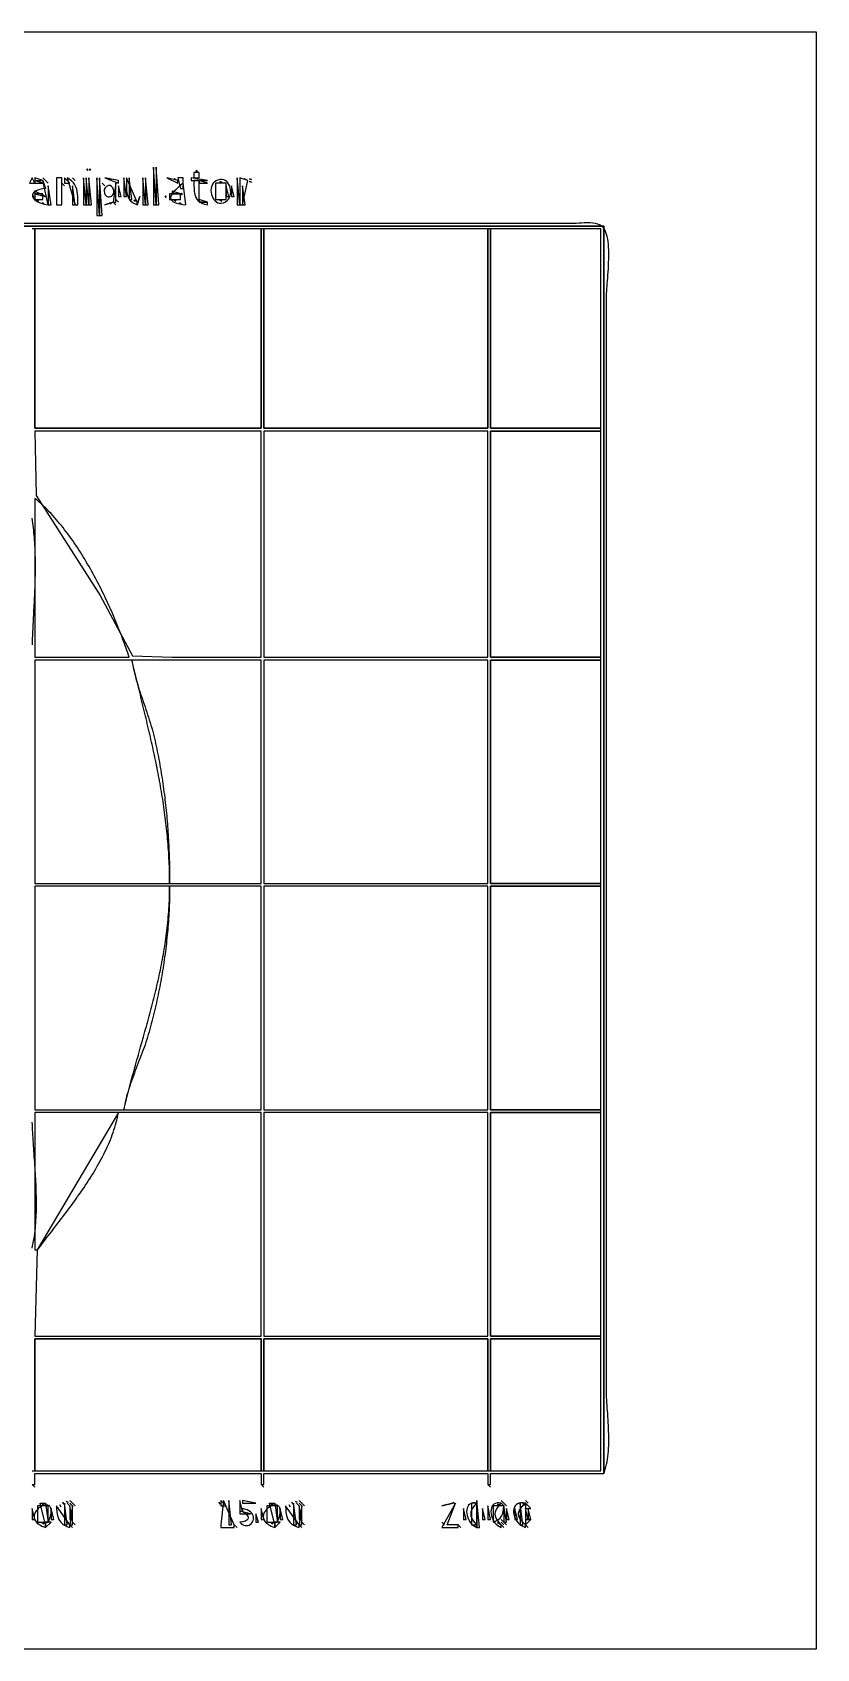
# Model space of a CAD drawing. Extents: x 0 to 800, y 0 to 600.
# Drawn here: x 509 to 800, y 0 to 600 of the extents above; entities that cross this region are included whole.
import ezdxf

# ---------------------------------------------------------------- set-up
doc = ezdxf.new("R2010")
doc.units = 0
for name, color, linetype in [('C142', 142, 'CONTINUOUS'), ('C18', 18, 'CONTINUOUS'), ('C19', 19, 'CONTINUOUS'), ('C250', 250, 'CONTINUOUS'), ('C251', 251, 'CONTINUOUS'), ('C252', 252, 'CONTINUOUS'), ('C253', 253, 'CONTINUOUS'), ('C254', 254, 'CONTINUOUS'), ('C27', 27, 'CONTINUOUS'), ('C28', 28, 'CONTINUOUS'), ('C29', 29, 'CONTINUOUS'), ('C39', 39, 'CONTINUOUS'), ('C47', 47, 'CONTINUOUS'), ('C59', 59, 'CONTINUOUS'), ('C7', 7, 'CONTINUOUS')]:
    doc.layers.add(name, color=color, linetype=linetype)

msp = doc.modelspace()

# ---------------------------------------------------------------- linework, layer by layer
at = {"layer": 'C142'}
for points in [[(510, 427), (510, 368), (545, 368), (544.7232, 368.8364), (544.4389, 369.6812), (544.1472, 370.534), (543.8481, 371.3942), (543.5416, 372.2618), (543.2278, 373.1361), (542.9067, 374.017), (542.5784, 374.904), (542.2429, 375.7968), (541.9003, 376.695), (541.5506, 377.5983), (541.1938, 378.5064), (540.83, 379.4187), (540.4593, 380.3351), (540.0817, 381.2551), (539.6972, 382.1784), (539.3059, 383.1046), (538.9078, 384.0334), (538.503, 384.9644), (538.0916, 385.8973), (537.6734, 386.8316), (537.2487, 387.7671), (536.8175, 388.7034), (536.3797, 389.64), (535.9355, 390.5768), (535.4849, 391.5133), (535.0279, 392.4491), (534.5645, 393.3839), (534.095, 394.3173), (533.6192, 395.249), (533.1372, 396.1787), (532.649, 397.1059), (532.1548, 398.0303), (531.6545, 398.9515), (531.1483, 399.8692), (530.636, 400.7831), (530.1179, 401.6927), (529.5939, 402.5978), (529.064, 403.4979), (528.5284, 404.3927), (527.9871, 405.2819), (527.4401, 406.1651), (526.8874, 407.0418), (526.3292, 407.9119), (525.7654, 408.7749), (525.1961, 409.6304), (524.6213, 410.4781), (524.0412, 411.3177), (523.4556, 412.1487), (522.8648, 412.9709), (522.2686, 413.7838), (521.6673, 414.5871), (521.0607, 415.3805), (520.449, 416.1636), (519.8322, 416.9361), (519.2104, 417.6975), (518.5836, 418.4475), (517.9518, 419.1858), (517.3151, 419.912), (516.6735, 420.6258), (516.0271, 421.3267), (515.3759, 422.0145), (514.72, 422.6888), (514.0594, 423.3492), (513.3942, 423.9953), (512.7243, 424.6269), (512.0499, 425.2435), (511.3711, 425.8447), (510.6877, 426.4304), (510, 427)], [(509.0792, 372.6525), (509.1058, 373.4589), (509.1355, 374.2736), (509.168, 375.0961), (509.2032, 375.9263), (509.2407, 376.7639), (509.2804, 377.6087), (509.3219, 378.4602), (509.365, 379.3184), (509.4094, 380.1829), (509.4549, 381.0535), (509.5013, 381.9299), (509.5483, 382.8119), (509.5955, 383.6992), (509.6429, 384.5915), (509.69, 385.4885), (509.7368, 386.3901), (509.7828, 387.2959), (509.8279, 388.2057), (509.8717, 389.1192), (509.9142, 390.0361), (509.9549, 390.9563), (509.9936, 391.8794), (510.0301, 392.8051), (510.0641, 393.7333), (510.0954, 394.6636), (510.1237, 395.5959), (510.1488, 396.5297), (510.1703, 397.4649), (510.1881, 398.4012), (510.2019, 399.3383), (510.2115, 400.276), (510.2165, 401.214), (510.2167, 402.1521), (510.2119, 403.09), (510.2018, 404.0274), (510.1862, 404.964), (510.1648, 405.8997), (510.1374, 406.8341), (510.1036, 407.767), (510.0633, 408.6981), (510.0162, 409.6271), (509.962, 410.5539), (509.9005, 411.4781), (509.8314, 412.3994), (509.7544, 413.3177), (509.6694, 414.2326), (509.576, 415.1439), (509.4741, 416.0513), (509.3633, 416.9546), (509.2433, 417.8535), (509.114, 418.7477), (508.9751, 419.637)], [(510, 367), (510, 284), (560, 284), (559.9969, 285.0584), (559.9877, 286.1128), (559.9725, 287.1633), (559.9514, 288.2099), (559.9244, 289.2527), (559.8917, 290.2918), (559.8533, 291.3274), (559.8092, 292.3594), (559.7596, 293.388), (559.7045, 294.4132), (559.644, 295.4352), (559.5783, 296.454), (559.5073, 297.4697), (559.4311, 298.4824), (559.3499, 299.4922), (559.2637, 300.4992), (559.1726, 301.5034), (559.0767, 302.5049), (558.976, 303.5039), (558.8706, 304.5004), (558.7606, 305.4944), (558.6461, 306.4862), (558.5272, 307.4757), (558.4039, 308.463), (558.2763, 309.4483), (558.1445, 310.4317), (558.0086, 311.4131), (557.8687, 312.3927), (557.7247, 313.3706), (557.5769, 314.3468), (557.4253, 315.3215), (557.2699, 316.2948), (557.1109, 317.2666), (556.9483, 318.2372), (556.7822, 319.2065), (556.6127, 320.1747), (556.4399, 321.1419), (556.2638, 322.1081), (556.0845, 323.0735), (555.9021, 324.038), (555.7167, 325.0019), (555.5284, 325.9652), (555.3372, 326.9279), (555.1432, 327.8902), (554.9464, 328.8521), (554.7471, 329.8138), (554.5452, 330.7753), (554.3408, 331.7366), (554.1341, 332.698), (553.925, 333.6594), (553.7137, 334.621), (553.5002, 335.5828), (553.2846, 336.545), (553.0671, 337.5076), (552.8476, 338.4706), (552.6262, 339.4343), (552.4032, 340.3986), (552.1784, 341.3637), (551.952, 342.3296), (551.7241, 343.2964), (551.4947, 344.2642), (551.264, 345.2332), (551.0319, 346.2033), (550.7987, 347.1747), (550.5643, 348.1474), (550.3289, 349.1216), (550.0925, 350.0973), (549.8551, 351.0746), (549.617, 352.0536), (549.3781, 353.0344), (549.1386, 354.017), (548.8985, 355.0016), (548.6578, 355.9883), (548.4168, 356.977), (548.1754, 357.968), (547.9337, 358.9612), (547.6918, 359.9568), (547.4498, 360.9549), (547.2078, 361.9556), (546.9658, 362.9588), (546.724, 363.9648), (546.4823, 364.9736), (546.241, 365.9853), (546, 367), (510, 367)], [(510, 283), (510, 200), (543, 200), (543.2388, 201.0002), (543.4804, 201.9975), (543.7248, 202.9919), (543.9716, 203.9835), (544.2209, 204.9725), (544.4725, 205.9587), (544.7262, 206.9425), (544.9818, 207.9238), (545.2394, 208.9028), (545.4987, 209.8795), (545.7596, 210.8539), (546.0219, 211.8263), (546.2856, 212.7967), (546.5504, 213.7652), (546.8163, 214.7318), (547.0832, 215.6967), (547.3508, 216.6599), (547.619, 217.6215), (547.8878, 218.5816), (548.157, 219.5403), (548.4264, 220.4977), (548.6959, 221.4539), (548.9654, 222.4089), (549.2348, 223.3629), (549.5038, 224.3159), (549.7724, 225.268), (550.0405, 226.2193), (550.3078, 227.1699), (550.5743, 228.1199), (550.8399, 229.0694), (551.1043, 230.0184), (551.3675, 230.967), (551.6293, 231.9153), (551.8896, 232.8635), (552.1483, 233.8116), (552.4052, 234.7596), (552.6602, 235.7077), (552.9131, 236.656), (553.1638, 237.6045), (553.4122, 238.5533), (553.6582, 239.5026), (553.9016, 240.4523), (554.1422, 241.4027), (554.38, 242.3537), (554.6148, 243.3055), (554.8464, 244.2582), (555.0748, 245.2117), (555.2998, 246.1663), (555.5213, 247.1221), (555.7391, 248.079), (555.9531, 249.0372), (556.1631, 249.9967), (556.3691, 250.9578), (556.5708, 251.9204), (556.7682, 252.8846), (556.9612, 253.8505), (557.1495, 254.8182), (557.333, 255.7878), (557.5117, 256.7594), (557.6854, 257.7331), (557.8539, 258.7089), (558.0171, 259.687), (558.1749, 260.6674), (558.3271, 261.6502), (558.4736, 262.6355), (558.6143, 263.6233), (558.749, 264.6139), (558.8777, 265.6072), (559, 266.6034), (559.1161, 267.6025), (559.2256, 268.6046), (559.3284, 269.6098), (559.4245, 270.6182), (559.5137, 271.6299), (559.5959, 272.645), (559.6708, 273.6635), (559.7385, 274.6856), (559.7986, 275.7113), (559.8512, 276.7407), (559.8961, 277.7739), (559.9331, 278.811), (559.9622, 279.852), (559.9831, 280.8972), (559.9957, 281.9464), (560, 283), (510, 283)], [(510, 199), (510, 148), (511, 148), (511.5449, 148.7324), (512.0978, 149.4703), (512.6581, 150.2138), (513.2255, 150.9626), (513.7994, 151.7168), (514.3793, 152.4762), (514.9648, 153.2407), (515.5552, 154.0104), (516.1502, 154.785), (516.7493, 155.5645), (517.3519, 156.3488), (517.9576, 157.1379), (518.5658, 157.9317), (519.1762, 158.73), (519.7881, 159.5328), (520.4011, 160.3401), (521.0147, 161.1517), (521.6285, 161.9675), (522.2418, 162.7876), (522.8544, 163.6117), (523.4655, 164.4398), (524.0748, 165.2719), (524.6817, 166.1078), (525.2859, 166.9475), (525.8867, 167.7909), (526.4836, 168.6378), (527.0763, 169.4883), (527.6642, 170.3423), (528.2468, 171.1996), (528.8235, 172.0602), (529.3941, 172.924), (529.9578, 173.7909), (530.5143, 174.6608), (531.0631, 175.5337), (531.6036, 176.4095), (532.1353, 177.2881), (532.6579, 178.1693), (533.1707, 179.0532), (533.6734, 179.9397), (534.1653, 180.8286), (534.646, 181.7199), (535.1151, 182.6135), (535.572, 183.5094), (536.0162, 184.4074), (536.4472, 185.3074), (536.8646, 186.2094), (537.2679, 187.1133), (537.6565, 188.0191), (538.0301, 188.9265), (538.388, 189.8357), (538.7297, 190.7464), (539.0549, 191.6585), (539.363, 192.5721), (539.6536, 193.4871), (539.926, 194.4032), (540.1799, 195.3206), (540.4147, 196.239), (540.63, 197.1584), (540.8252, 198.0788), (541, 199), (510, 199)], [(508.9552, 148.7082), (509.1641, 149.5828), (509.3565, 150.4704), (509.5331, 151.3705), (509.6941, 152.2825), (509.8402, 153.2059), (509.9719, 154.1402), (510.0896, 155.0849), (510.1939, 156.0394), (510.2852, 157.0032), (510.364, 157.9759), (510.4309, 158.9568), (510.4862, 159.9455), (510.5307, 160.9414), (510.5646, 161.9441), (510.5886, 162.9529), (510.603, 163.9675), (510.6085, 164.9872), (510.6056, 166.0115), (510.5946, 167.0399), (510.5761, 168.0719), (510.5506, 169.107), (510.5187, 170.1446), (510.4807, 171.1843), (510.4372, 172.2254), (510.3888, 173.2676), (510.3358, 174.3102), (510.2788, 175.3527), (510.2183, 176.3947), (510.1547, 177.4355), (510.0887, 178.4748), (510.0206, 179.5119), (509.951, 180.5463), (509.8804, 181.5775), (509.8092, 182.605), (509.738, 183.6283), (509.6673, 184.6469), (509.5975, 185.6601), (509.5292, 186.6676), (509.4628, 187.6688), (509.3989, 188.6631), (509.338, 189.65), (509.2805, 190.6291), (509.2269, 191.5997), (509.1778, 192.5615), (509.1336, 193.5138), (509.0948, 194.4561), (509.062, 195.3879)]]:
    msp.add_lwpolyline(points, dxfattribs=at)
at = {"layer": 'C18'}
msp.add_lwpolyline([(589.666687, 545.666687), (590.333313, 545.333313), (589.666687, 545.666687)], dxfattribs=at)
at = {"layer": 'C19'}
for points in [[(514, 45), (514, 46), (512, 54), (514, 54), (515, 47), (515.3102, 47.7891), (515.5622, 48.5183), (515.7589, 49.1889), (515.9031, 49.8027), (515.9975, 50.3614), (516.0452, 50.8664), (516.0488, 51.3195), (516.0112, 51.7223), (515.9353, 52.0764), (515.8239, 52.3834), (515.6798, 52.645), (515.5059, 52.8627), (515.3049, 53.0383), (515.0798, 53.1734), (514.8334, 53.2695), (514.5684, 53.3283), (514.2878, 53.3515), (513.9944, 53.3406), (513.691, 53.2973), (513.3804, 53.2232), (513.0654, 53.12), (512.749, 52.9892), (512.4339, 52.8325), (512.123, 52.6515), (511.8192, 52.4479), (511.5251, 52.2233), (511.2438, 51.9793), (510.9779, 51.7175), (510.7304, 51.4396), (510.5041, 51.1472), (510.3018, 50.8419), (510.1264, 50.5254), (509.9807, 50.1992), (509.8675, 49.8651), (509.7896, 49.5245), (509.75, 49.1792), (509.7513, 48.8309), (509.7966, 48.481), (509.8885, 48.1313), (510.03, 47.7833), (510.2238, 47.4387), (510.4729, 47.0992), (510.7799, 46.7663), (511.1479, 46.4417), (511.5795, 46.127), (512.0777, 45.8239), (512.6453, 45.5339), (513.2851, 45.2587), (514, 45)], [(599, 45), (599, 46), (597, 54), (599, 54), (600, 47), (600.3102, 47.7891), (600.5622, 48.5183), (600.7589, 49.1889), (600.9031, 49.8027), (600.9975, 50.3614), (601.0452, 50.8664), (601.0488, 51.3195), (601.0112, 51.7223), (600.9353, 52.0764), (600.8239, 52.3834), (600.6798, 52.645), (600.5059, 52.8627), (600.3049, 53.0383), (600.0798, 53.1734), (599.8334, 53.2695), (599.5684, 53.3283), (599.2878, 53.3515), (598.9944, 53.3406), (598.691, 53.2973), (598.3804, 53.2232), (598.0654, 53.12), (597.749, 52.9892), (597.4339, 52.8325), (597.123, 52.6515), (596.8192, 52.4479), (596.5251, 52.2233), (596.2438, 51.9793), (595.9779, 51.7175), (595.7304, 51.4396), (595.5041, 51.1472), (595.3018, 50.8419), (595.1264, 50.5254), (594.9807, 50.1992), (594.8675, 49.8651), (594.7896, 49.5245), (594.75, 49.1792), (594.7513, 48.8309), (594.7966, 48.481), (594.8885, 48.1313), (595.03, 47.7833), (595.2238, 47.4387), (595.4729, 47.0992), (595.7799, 46.7663), (596.1479, 46.4417), (596.5795, 46.127), (597.0777, 45.8239), (597.6453, 45.5339), (598.2851, 45.2587), (599, 45)], [(661, 53), (665, 54), (661, 53)], [(683, 54), (684, 53), (683, 54)], [(519.333313, 53.333332), (519.666687, 52.666668), (519.333313, 53.333332)], [(604.333313, 53.333332), (604.666687, 52.666668), (604.333313, 53.333332)], [(683, 47), (684, 46), (683, 47)]]:
    msp.add_lwpolyline(points, dxfattribs=at)
at = {"layer": 'C250'}
for points in [[(509, 546), (508, 544), (510, 544), (509, 546)], [(533, 546), (533, 532), (534, 532), (533, 546)], [(563, 546), (564, 542), (565, 542), (565, 546), (563, 546)], [(568, 546), (568, 545), (574, 545), (568, 546)], [(524, 543), (524, 536), (525, 536), (524, 543)], [(536, 536), (539, 537), (536, 536)], [(520.333313, 54.333332), (520.666687, 53.666668), (520.333313, 54.333332)], [(586, 55), (586, 51), (587, 51), (586, 55)], [(587, 55), (587, 54), (592, 54), (587, 55)], [(605.333313, 54.333332), (605.666687, 53.666668), (605.333313, 54.333332)], [(665.333313, 54.333332), (665.666687, 53.666668), (665.333313, 54.333332)], [(692, 54), (692, 52), (694, 52), (692, 54)], [(518, 53), (518.051, 51.8817), (518.1382, 50.8511), (518.2764, 49.9051), (518.4805, 49.0404), (518.7652, 48.254), (519.1456, 47.5426), (519.6363, 46.9031), (520.2522, 46.3322), (521.0083, 45.8268), (521.9192, 45.3838), (523, 45), (523, 46), (518, 53)], [(603, 53), (603.051, 51.8817), (603.1382, 50.8511), (603.2764, 49.9051), (603.4805, 49.0404), (603.7652, 48.254), (604.1456, 47.5426), (604.6363, 46.9031), (605.2522, 46.3322), (606.0083, 45.8268), (606.9192, 45.3838), (608, 45), (608, 46), (603, 53)], [(678, 53), (678, 48), (679, 48), (678, 53)], [(692, 48), (692, 46), (694, 48), (692, 48)], [(514, 47), (514, 45), (516, 47), (514, 47)], [(584, 46), (585, 45), (584, 46)], [(599, 47), (599, 45), (601, 47), (599, 47)]]:
    msp.add_lwpolyline(points, dxfattribs=at)
at = {"layer": 'C251'}
for points in [[(513, 546), (514, 545), (513, 546)], [(521, 546), (521, 544), (523, 544), (521, 546)], [(536, 546), (541, 544), (541, 545), (536, 546)], [(554, 550), (554, 536), (555, 536), (554, 550)], [(555, 550), (555, 536), (556, 536), (555, 550)], [(514, 545), (515, 544), (514, 545)], [(535, 544), (536, 543), (535, 544)], [(541, 543), (541, 539), (542, 539), (541, 543)], [(564.333313, 540.333313), (564.666687, 539.666687), (564.333313, 540.333313)], [(587.666687, 545.666687), (588.333313, 545.333313), (587.666687, 545.666687)], [(589.666687, 544.666687), (590.333313, 544.333313), (589.666687, 544.666687)], [(539, 537), (540, 536), (539, 537)], [(540, 538), (541, 537), (540, 538)], [(561.666687, 537.666687), (562.333313, 537.333313), (561.666687, 537.666687)], [(509, 61), (510, 60), (509, 61)], [(594, 61), (595, 60), (594, 61)], [(678, 61), (679, 60), (678, 61)], [(579, 55), (579, 53), (581, 53), (579, 55)], [(580, 55), (579, 46), (579, 45), (584, 45), (584, 46), (580, 55)], [(683, 55), (684, 54), (683, 55)], [(684, 54), (685, 53), (684, 54)], [(509, 52), (509, 48), (510, 48), (509, 52)], [(594, 52), (594, 48), (595, 48), (594, 52)], [(676, 52), (676, 48), (677, 48), (676, 52)], [(688, 52), (688, 48), (689, 48), (688, 52)], [(523, 46), (524, 45), (523, 46)], [(608, 46), (609, 45), (608, 46)], [(661, 47), (662, 46), (661, 47)], [(683, 46), (684, 45), (683, 46)], [(684, 47), (685, 46), (684, 47)]]:
    msp.add_lwpolyline(points, dxfattribs=at)
at = {"layer": 'C252'}
for points in [[(524, 546), (525, 545), (524, 546)], [(530, 546), (530, 536), (531, 536), (530, 546)], [(530.333313, 549.333313), (530.666687, 548.666687), (530.333313, 549.333313)], [(551, 546), (551, 536), (552, 536), (551, 546)], [(559, 546), (563, 544), (563, 545), (559, 546)], [(569.666687, 548.666687), (570.333313, 548.333313), (569.666687, 548.666687)], [(513, 545), (514, 542), (512.8702, 541.8715), (511.9005, 541.6798), (511.0858, 541.4324), (510.4209, 541.1367), (509.9009, 540.8002), (509.5207, 540.4305), (509.2752, 540.035), (509.1595, 539.6211), (509.1683, 539.1965), (509.2967, 538.7684), (509.5397, 538.3445), (509.8921, 537.9322), (510.349, 537.539), (510.9052, 537.1724), (511.5557, 536.8399), (512.2955, 536.5489), (513.1195, 536.3069), (514.0227, 536.1214), (515, 536), (513, 545)], [(510, 545), (510, 544), (513, 544), (510, 545)], [(510, 541), (510, 540), (514, 539), (510, 541)], [(513.333313, 543.333313), (513.666687, 542.666687), (513.333313, 543.333313)], [(520, 544), (521, 543), (520, 544)], [(571, 545), (571, 544), (574, 544), (571, 545)], [(578.666687, 544.666687), (579.333313, 544.333313), (578.666687, 544.666687)], [(510.666656, 537.666687), (511.333344, 537.333313), (510.666656, 537.666687)], [(546.666687, 537.666687), (547.333313, 537.333313), (546.666687, 537.666687)], [(558.333313, 539.333313), (558.666687, 538.666687), (558.333313, 539.333313)], [(563.666687, 536.666687), (564.333313, 536.333313), (563.666687, 536.666687)], [(571, 538), (571, 537), (574, 537), (571, 538)], [(578.666687, 537.666687), (579.333313, 537.333313), (578.666687, 537.666687)], [(522, 54), (523, 53), (522, 54)], [(523, 55), (524, 54), (523, 55)], [(524, 54), (525, 53), (524, 54)], [(607, 54), (608, 53), (607, 54)], [(608, 55), (609, 54), (608, 55)], [(609, 54), (610, 53), (609, 54)], [(691, 54), (692, 53), (691, 54)], [(692, 55), (693, 54), (692, 55)], [(516, 52), (516, 48), (517, 48), (516, 52)], [(592, 50), (592, 47), (593, 47), (592, 50)], [(601, 52), (601, 48), (602, 48), (601, 52)], [(669, 52), (669, 48), (670, 48), (669, 52)], [(683, 48), (684, 47), (683, 48)], [(522, 47), (523, 46), (522, 47)], [(524, 47), (525, 46), (524, 47)], [(607, 47), (608, 46), (607, 47)], [(609, 47), (610, 46), (609, 47)], [(667, 46), (668, 45), (667, 46)], [(691, 47), (692, 46), (691, 47)], [(692, 46), (693, 45), (692, 46)]]:
    msp.add_lwpolyline(points, dxfattribs=at)
at = {"layer": 'C253'}
for points in [[(529.333313, 549.333313), (529.666687, 548.666687), (529.333313, 549.333313)], [(543, 546), (543, 539), (544, 539), (543, 546)], [(544, 546), (543.991, 545.0026), (543.9736, 544.0204), (543.9644, 543.0596), (543.9803, 542.1264), (544.0378, 541.2271), (544.1537, 540.3679), (544.3446, 539.555), (544.6272, 538.7947), (545.0182, 538.0932), (545.5343, 537.4567), (546.1922, 536.8915), (547.0085, 536.4039), (548, 536), (548, 537), (544, 546)], [(545, 546), (545, 538), (546, 538), (545, 546)], [(550, 546), (550, 536), (551, 536), (550, 546)], [(585, 546), (585, 536), (586, 536), (585, 546)], [(586, 546), (586, 536), (587, 536), (589, 545), (586, 546)], [(515, 543), (515, 536), (516, 536), (515, 543)], [(561, 541), (561, 540), (564, 540), (561, 541)], [(581, 543), (581, 539), (582, 539), (581, 543)], [(583, 543), (583, 539), (584, 539), (583, 543)], [(587, 543), (587, 536), (588, 536), (587, 543)], [(509.333344, 539.333313), (509.666656, 538.666687), (509.333344, 539.333313)], [(512.666687, 536.666687), (513.333313, 536.333313), (512.666687, 536.666687)], [(509, 66), (510, 66), (510, 115), (594, 115), (594, 66), (595, 66), (595, 115), (678, 115), (678, 66), (679, 66), (679, 115), (720, 115), (720, 116), (679, 116), (679, 199), (720, 199), (720, 200), (679, 200), (679, 283), (720, 283), (720, 284), (679, 284), (679, 367), (720, 367), (720, 368), (679, 368), (679, 452), (720, 452), (720, 453), (679, 453), (679, 527), (678, 527), (678, 453), (595, 453), (595, 527), (594, 527), (594, 453), (510, 453), (510, 527), (509, 527)], [(578.333313, 54.333332), (578.666687, 53.666668), (578.333313, 54.333332)], [(582, 55), (582, 46), (583, 46), (582, 55)], [(512.666687, 53.666668), (513.333313, 53.333332), (512.666687, 53.666668)], [(586, 51), (586, 50), (590, 50), (586, 51)], [(597.666687, 53.666668), (598.333313, 53.333332), (597.666687, 53.666668)], [(681.666687, 53.666668), (682.333313, 53.333332), (681.666687, 53.666668)], [(685, 52), (685, 48), (686, 48), (685, 52)], [(692, 52), (692, 48), (693, 48), (692, 52)], [(693, 52), (693, 48), (694, 48), (693, 52)], [(512.666687, 46.666668), (513.333313, 46.333332), (512.666687, 46.666668)], [(597.666687, 46.666668), (598.333313, 46.333332), (597.666687, 46.666668)], [(681.666687, 46.666668), (682.333313, 46.333332), (681.666687, 46.666668)]]:
    msp.add_lwpolyline(points, dxfattribs=at)
at = {"layer": 'C254'}
for points in [[(528, 546), (528, 536), (529, 536), (528, 546)], [(529, 546), (529, 536), (530, 536), (529, 546)], [(523, 53), (523, 48), (524, 48), (523, 53)], [(524, 53), (523, 46), (524, 46), (524, 53)], [(608, 53), (608, 48), (609, 48), (608, 53)], [(609, 53), (608, 46), (609, 46), (609, 53)]]:
    msp.add_lwpolyline(points, dxfattribs=at)
at = {"layer": 'C27'}
for points in [[(549, 539), (548, 536), (549, 539)], [(674, 55), (674, 45), (675, 45), (674, 55)]]:
    msp.add_lwpolyline(points, dxfattribs=at)
at = {"layer": 'C28'}
for points in [[(510, 546), (510, 545), (513, 545), (510, 546)], [(534, 546), (534, 532), (535, 532), (534, 546)], [(561.666687, 545.666687), (562.333313, 545.333313), (561.666687, 545.666687)], [(523, 54), (524, 53), (523, 54)], [(608, 54), (609, 53), (608, 54)], [(674, 45), (674, 46), (673.2053, 46.856), (672.5873, 47.6747), (672.1458, 48.4653), (671.8809, 49.2373), (671.7926, 49.9999), (671.8809, 50.7625), (672.1458, 51.5345), (672.5873, 52.3252), (673.2053, 53.1439), (674, 54), (673.1664, 54.1188), (672.4419, 54.0861), (671.8236, 53.917), (671.3085, 53.6266), (670.8938, 53.2301), (670.5766, 52.7425), (670.354, 52.1789), (670.2229, 51.5546), (670.1807, 50.8846), (670.2242, 50.1841), (670.3507, 49.4681), (670.5573, 48.7518), (670.8409, 48.0504), (671.1988, 47.3789), (671.628, 46.7524), (672.1257, 46.1862), (672.6888, 45.6953), (673.3145, 45.2948), (674, 45)]]:
    msp.add_lwpolyline(points, dxfattribs=at)
at = {"layer": 'C29'}
for points in [[(537.666687, 545.666687), (538.333313, 545.333313), (537.666687, 545.666687)], [(577.313293, 544.913574), (576.6945, 544.476), (576.1987, 543.9479), (575.8205, 543.3461), (575.5546, 542.6877), (575.3958, 541.9898), (575.3388, 541.2695), (575.3784, 540.5438), (575.5092, 539.8298), (575.7262, 539.1445), (576.024, 538.505), (576.3974, 537.9284), (576.8412, 537.4318), (577.35, 537.0321), (577.9186, 536.7466), (578.5419, 536.5921), (579.2144, 536.5859), (579.9311, 536.745), (580.6867, 537.0864), (581.3053, 537.5238), (581.8011, 538.052), (582.1793, 538.6538), (582.4452, 539.3121), (582.604, 540.01), (582.661, 540.7304), (582.6215, 541.4561), (582.4906, 542.1701), (582.2736, 542.8554), (581.9758, 543.4948), (581.6024, 544.0714), (581.1587, 544.568), (580.6499, 544.9677), (580.0812, 545.2532), (579.458, 545.4077), (578.7854, 545.4139), (578.0688, 545.2548), (577.3133, 544.9135)], [(537.666687, 536.666687), (538.333313, 536.333313), (537.666687, 536.666687)], [(666, 54), (661, 45), (667, 45), (667, 46), (663, 46), (666, 54)]]:
    msp.add_lwpolyline(points, dxfattribs=at)
at = {"layer": 'C39'}
for points in [[(522, 546), (525, 536), (526, 536), (525.9972, 537.0816), (525.9865, 538.1166), (525.9521, 539.1055), (525.8784, 540.0486), (525.7498, 540.9464), (525.5507, 541.7993), (525.2654, 542.6078), (524.8784, 543.3724), (524.3739, 544.0935), (523.7364, 544.7714), (522.9503, 545.4068), (522, 546)], [(521.666687, 54.666668), (522.333313, 54.333332), (521.666687, 54.666668)], [(606.666687, 54.666668), (607.333313, 54.333332), (606.666687, 54.666668)]]:
    msp.add_lwpolyline(points, dxfattribs=at)
at = {"layer": 'C47'}
msp.add_lwpolyline([(569, 548), (569, 546), (571, 546), (571, 548), (569, 548)], dxfattribs=at)
at = {"layer": 'C59'}
for points in [[(518, 546), (518, 536), (520, 536), (520, 546), (518, 546)], [(569, 545), (569.0018, 543.9473), (569.0101, 542.9405), (569.0405, 541.9834), (569.1086, 541.0799), (569.2301, 540.2339), (569.4206, 539.4493), (569.6957, 538.7299), (570.0712, 538.0795), (570.5626, 537.5022), (571.1855, 537.0017), (571.9556, 536.5819), (572.8885, 536.2467), (574, 536), (574, 537), (571, 537), (571, 545), (569, 545)], [(683, 45), (683, 46), (682.2053, 46.856), (681.5873, 47.6747), (681.1458, 48.4653), (680.8809, 49.2373), (680.7926, 49.9999), (680.8809, 50.7625), (681.1458, 51.5345), (681.5873, 52.3252), (682.2053, 53.1439), (683, 54), (682.1664, 54.1188), (681.4419, 54.0861), (680.8236, 53.917), (680.3086, 53.6266), (679.8939, 53.2301), (679.5767, 52.7425), (679.354, 52.1789), (679.223, 51.5546), (679.1807, 50.8846), (679.2243, 50.1841), (679.3508, 49.4681), (679.5574, 48.7518), (679.841, 48.0504), (680.1989, 47.3789), (680.6281, 46.7524), (681.1257, 46.1862), (681.6888, 45.6953), (682.3145, 45.2948), (683, 45)], [(692, 45), (692, 46), (691.1497, 46.788), (690.4695, 47.5396), (689.9593, 48.2628), (689.6192, 48.9657), (689.4492, 49.6565), (689.4492, 50.3433), (689.6192, 51.0341), (689.9593, 51.737), (690.4695, 52.4603), (691.1497, 53.2119), (692, 54), (691.0863, 54.1303), (690.2842, 54.1221), (689.5909, 53.9883), (689.0041, 53.7416), (688.521, 53.3951), (688.1393, 52.9617), (687.8562, 52.4543), (687.6693, 51.8858), (687.5761, 51.2691), (687.5739, 50.6172), (687.6602, 49.9429), (687.8325, 49.2592), (688.0883, 48.579), (688.4249, 47.9151), (688.8398, 47.2806), (689.3305, 46.6884), (689.8944, 46.1512), (690.529, 45.6822), (691.2317, 45.2941), (692, 45)], [(587, 52), (587, 51), (587.9552, 50.3613), (588.6351, 49.7381), (589.0435, 49.1444), (589.1839, 48.5946), (589.0603, 48.1027), (588.6764, 47.6831), (588.0358, 47.35), (587.1424, 47.1175), (586, 47), (586.5203, 46.4874), (587.0434, 46.1085), (587.5627, 45.8538), (588.0717, 45.7136), (588.5636, 45.6782), (589.032, 45.7381), (589.4703, 45.8836), (589.8717, 46.1051), (590.2299, 46.3929), (590.5381, 46.7375), (590.7897, 47.1292), (590.9782, 47.5583), (591.0971, 48.0153), (591.1395, 48.4906), (591.0991, 48.9744), (590.9692, 49.4573), (590.7432, 49.9295), (590.4145, 50.3814), (589.9765, 50.8034), (589.4227, 51.1859), (588.7464, 51.5192), (587.941, 51.7938), (587, 52)]]:
    msp.add_lwpolyline(points, dxfattribs=at)
at = {"layer": 'C7'}
for points in [[(0, 600), (0, 0), (800, 0), (800, 600), (0, 600)], [(510, 540), (510, 538), (513, 538), (513, 540), (510, 540)], [(536.564087, 542.828674), (536.0316, 542.3138), (535.7444, 541.6779), (535.6767, 540.9845), (535.8027, 540.2971), (536.0966, 539.679), (536.5326, 539.194), (537.085, 538.9053), (537.728, 538.8766), (538.4359, 539.1713), (538.9682, 539.686), (539.2553, 540.3219), (539.3231, 541.0153), (539.1971, 541.7027), (538.9032, 542.3208), (538.4672, 542.8059), (537.9149, 543.0945), (537.2719, 543.1232), (536.5641, 542.8286)], [(540, 544), (539, 537), (540, 537), (540, 544)], [(560, 540), (560, 538), (564, 538), (564, 540), (560, 540)], [(565, 544), (564.2464, 543.3753), (563.5355, 542.7645), (562.8755, 542.1691), (562.2747, 541.5907), (561.7414, 541.0309), (561.2839, 540.491), (560.9104, 539.9728), (560.6292, 539.4777), (560.4487, 539.0073), (560.3771, 538.5631), (560.4226, 538.1466), (560.5937, 537.7595), (560.8984, 537.4033), (561.3453, 537.0794), (561.9424, 536.7895), (562.6982, 536.535), (563.6208, 536.3176), (564.7187, 536.1387), (566, 536), (565, 544)], [(577, 544), (577, 538), (581, 538), (581, 544), (577, 544)], [(100, 528), (721, 528), (721, 65), (721.3202, 65.8216), (721.6056, 66.6735), (721.8579, 67.5538), (722.0786, 68.4607), (722.2693, 69.3921), (722.4317, 70.3463), (722.5674, 71.3215), (722.678, 72.3156), (722.7651, 73.3268), (722.8303, 74.3533), (722.8752, 75.3932), (722.9016, 76.4446), (722.9108, 77.5056), (722.9047, 78.5744), (722.8848, 79.649), (722.8527, 80.7277), (722.81, 81.8085), (722.7583, 82.8895), (722.6994, 83.9689), (722.6347, 85.0448), (722.5659, 86.1154), (722.4946, 87.1787), (722.4224, 88.2328), (722.351, 89.276), (722.2819, 90.3062), (722.2168, 91.3217), (722.1573, 92.3206), (722.1049, 93.301), (722.0614, 94.261), (722.0283, 95.1987), (722.0073, 96.1124), (722, 97), (722, 169), (722, 420), (722, 501), (722.0097, 501.6007), (722.0372, 502.2852), (722.0801, 503.0469), (722.1358, 503.879), (722.2018, 504.7748), (722.2756, 505.7276), (722.3548, 506.7308), (722.4368, 507.7776), (722.5191, 508.8613), (722.5993, 509.9752), (722.6749, 511.1126), (722.7433, 512.2669), (722.8021, 513.4313), (722.8487, 514.5991), (722.8808, 515.7637), (722.8957, 516.9183), (722.891, 518.0562), (722.8642, 519.1707), (722.8127, 520.2552), (722.7342, 521.3029), (722.6261, 522.3071), (722.4859, 523.2612), (722.3112, 524.1584), (722.0993, 524.992), (721.8479, 525.7553), (721.5544, 526.4417), (721.2163, 527.0445), (720.8312, 527.5568), (720.3966, 527.9722), (719.6819, 528.428), (718.8601, 528.7682), (717.9503, 529.0075), (716.972, 529.1602), (715.9444, 529.2407), (714.8871, 529.2636), (713.8192, 529.2433), (712.7602, 529.1943), (711.7294, 529.1309), (710.7462, 529.0678), (709.8299, 529.0193), (709, 529), (678, 529), (560, 529), (100, 529)], [(509, 61), (510, 61), (510, 65), (594, 65), (594, 61), (595, 61), (595, 65), (678, 65), (678, 61), (679, 61), (679, 65), (721, 65), (721, 528), (100, 528)], [(510, 527), (510, 453), (594, 453), (594, 527), (510, 527)], [(595, 527), (595, 453), (678, 453), (678, 527), (595, 527)], [(679, 527), (679, 453), (720, 453), (720, 527), (679, 527)], [(510, 452), (510.51001, 428.039368), (534.293945, 391), (546.277771, 368.603394), (561, 368), (594, 368), (594, 452), (510, 452)], [(595, 452), (595, 368), (678, 368), (678, 452), (595, 452)], [(679, 452), (679, 368), (720, 368), (720, 452), (679, 452)], [(546, 367), (546.157, 366.0221), (546.334, 365.0461), (546.5298, 364.0718), (546.7431, 363.0992), (546.9727, 362.1282), (547.2173, 361.1585), (547.4756, 360.1902), (547.7465, 359.223), (548.0287, 358.2569), (548.3209, 357.2917), (548.6218, 356.3273), (548.9303, 355.3637), (549.2451, 354.4006), (549.5649, 353.4379), (549.8885, 352.4756), (550.2146, 351.5135), (550.542, 350.5515), (550.8695, 349.5895), (551.1958, 348.6273), (551.5196, 347.6649), (551.8397, 346.7021), (552.1549, 345.7388), (552.4639, 344.7749), (552.7655, 343.8102), (553.0583, 342.8447), (553.3413, 341.8782), (553.613, 340.9106), (553.8723, 339.9417), (554.1179, 338.9716), (554.3487, 338), (554.5742, 337.0042), (554.7946, 336.0089), (555.0098, 335.0138), (555.2198, 334.0191), (555.4246, 333.0247), (555.6244, 332.0305), (555.8192, 331.0365), (556.0089, 330.0427), (556.1937, 329.0491), (556.3735, 328.0556), (556.5485, 327.0622), (556.7186, 326.0688), (556.8839, 325.0755), (557.0444, 324.0821), (557.2002, 323.0888), (557.3513, 322.0954), (557.4978, 321.1019), (557.6396, 320.1083), (557.7769, 319.1145), (557.9096, 318.1205), (558.0378, 317.1264), (558.1616, 316.132), (558.2809, 315.1373), (558.3959, 314.1423), (558.5065, 313.147), (558.6128, 312.1513), (558.7148, 311.1552), (558.8127, 310.1587), (558.9063, 309.1617), (558.9958, 308.1643), (559.0811, 307.1663), (559.1624, 306.1678), (559.2397, 305.1687), (559.313, 304.169), (559.3823, 303.1687), (559.4477, 302.1676), (559.5092, 301.1659), (559.5669, 300.1635), (559.6208, 299.1603), (559.671, 298.1563), (559.7174, 297.1514), (559.7601, 296.1458), (559.7992, 295.1392), (559.8347, 294.1317), (559.8666, 293.1233), (559.895, 292.1139), (559.9199, 291.1035), (559.9414, 290.0921), (559.9594, 289.0796), (559.9741, 288.066), (559.9855, 287.0512), (559.9935, 286.0353), (559.9984, 285.0183), (560, 284), (594, 284), (594, 367), (546, 367)], [(595, 367), (595, 284), (678, 284), (678, 367), (595, 367)], [(679, 367), (679, 284), (720, 284), (720, 367), (679, 367)], [(560, 283), (559.9971, 281.9932), (559.9886, 280.9858), (559.9744, 279.9778), (559.9546, 278.9694), (559.9293, 277.9604), (559.8983, 276.9511), (559.8618, 275.9415), (559.8198, 274.9315), (559.7723, 273.9212), (559.7193, 272.9108), (559.6609, 271.9001), (559.5971, 270.8894), (559.5278, 269.8785), (559.4532, 268.8677), (559.3733, 267.8569), (559.2881, 266.8461), (559.1975, 265.8355), (559.1017, 264.8251), (559.0007, 263.8149), (558.8944, 262.8049), (558.783, 261.7953), (558.6664, 260.786), (558.5447, 259.7771), (558.4178, 258.7687), (558.2859, 257.7608), (558.1489, 256.7535), (558.0069, 255.7467), (557.8599, 254.7406), (557.7079, 253.7353), (557.5509, 252.7306), (557.389, 251.7268), (557.2222, 250.7238), (557.0506, 249.7217), (556.874, 248.7206), (556.6927, 247.7204), (556.5065, 246.7213), (556.3156, 245.7233), (556.1199, 244.7264), (555.9195, 243.7307), (555.7143, 242.7362), (555.5046, 241.7431), (555.2901, 240.7512), (555.071, 239.7607), (554.8474, 238.7717), (554.6192, 237.7841), (554.3864, 236.798), (554.1491, 235.8135), (553.9073, 234.8307), (553.661, 233.8494), (553.4103, 232.87), (553.1552, 231.8922), (552.8956, 230.9163), (552.6317, 229.9423), (552.3635, 228.9701), (552.091, 228), (551.8093, 227.0361), (551.5123, 226.0736), (551.2012, 225.1122), (550.8776, 224.152), (550.5429, 223.1926), (550.1986, 222.2339), (549.8462, 221.2758), (549.4872, 220.318), (549.1229, 219.3605), (548.7548, 218.403), (548.3845, 217.4454), (548.0134, 216.4875), (547.643, 215.5291), (547.2746, 214.5702), (546.9099, 213.6105), (546.5501, 212.6498), (546.197, 211.688), (545.8517, 210.725), (545.516, 209.7605), (545.1911, 208.7944), (544.8786, 207.8265), (544.58, 206.8567), (544.2966, 205.8848), (544.03, 204.9106), (543.7817, 203.934), (543.553, 202.9548), (543.3456, 201.9728), (543.1607, 200.9879), (543, 200), (594, 200), (594, 283), (560, 283)], [(595, 283), (595, 200), (678, 200), (678, 283), (595, 283)], [(679, 283), (679, 200), (720, 200), (720, 283), (679, 283)], [(541, 199), (510.857239, 148), (510, 116), (594, 116), (594, 199), (541, 199)], [(595, 199), (595, 116), (678, 116), (678, 199), (595, 199)], [(679, 199), (679, 116), (720, 116), (720, 199), (679, 199)], [(510, 115), (510, 66), (594, 66), (594, 115), (510, 115)], [(595, 115), (595, 66), (678, 66), (678, 115), (595, 115)], [(679, 115), (679, 66), (720, 66), (720, 115), (679, 115)], [(521, 54), (521, 46), (522, 46), (521, 54)], [(606, 54), (606, 46), (607, 46), (606, 54)], [(672, 54), (672, 46), (674, 46), (674, 54), (672, 54)], [(690, 54), (690, 46), (691, 46), (690, 54)], [(511, 53), (511, 47), (515, 47), (515, 53), (511, 53)], [(596, 53), (596, 47), (600, 47), (600, 53), (596, 53)], [(680, 53), (680, 47), (681.1146, 47.4334), (681.9892, 47.9215), (682.6559, 48.4822), (683.147, 49.1333), (683.4947, 49.8928), (683.7313, 50.7785), (683.8889, 51.8082), (684, 53), (680, 53)], [(684, 53), (684, 47), (685, 47), (684, 53)]]:
    msp.add_lwpolyline(points, dxfattribs=at)

doc.saveas('drawing.dxf')
